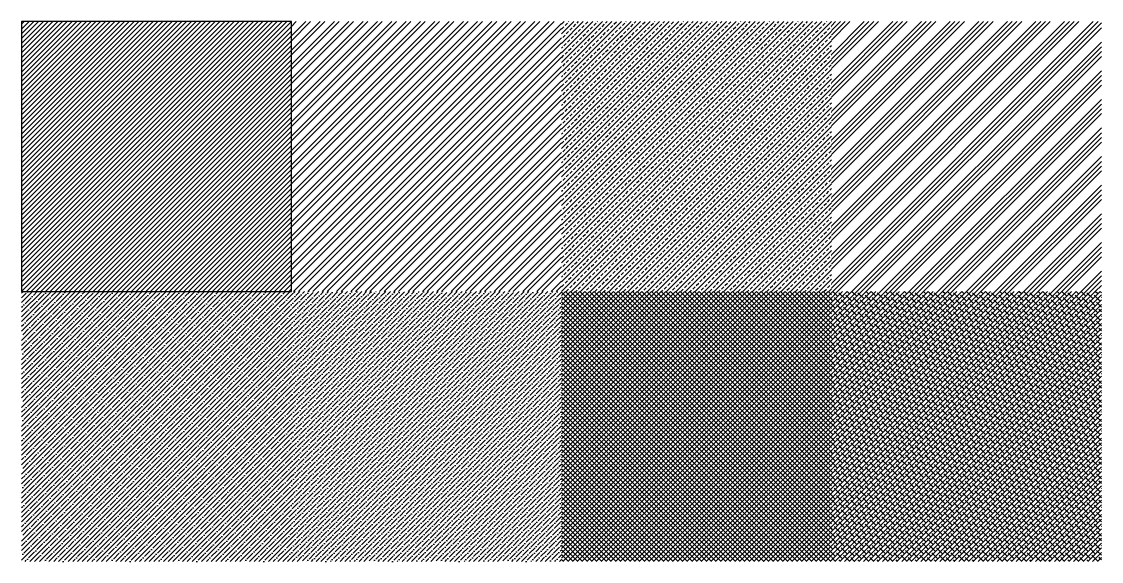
# Model space of a CAD drawing. Header units: inches. Extents: x 0 to 40, y -10 to 10.
import ezdxf

# ---------------------------------------------------------------- set-up
doc = ezdxf.new("R2010")
doc.units = ezdxf.units.IN
doc.header["$MEASUREMENT"] = 0

msp = doc.modelspace()

# ---------------------------------------------------------------- hatches: boundary and pattern name
h = msp.add_hatch()
h.set_pattern_fill('ANSI31', color=256)
h.paths.add_polyline_path([(10, 10), (0, 10), (0, 0), (10, 0)])
h = msp.add_hatch()
h.set_pattern_fill('ANSI32', color=256)
h.paths.add_polyline_path([(20, 10), (10, 10), (10, 0), (20, 0)])
h = msp.add_hatch()
h.set_pattern_fill('ANSI33', color=256)
h.set_pattern_definition([(45, (20, 0), (-0.1767767, 0.1767767), []), (45, (20.17678, 0), (-0.1767767, 0.1767767), [0.125, -0.0625])])
h.paths.add_polyline_path([(30, 10), (20, 10), (20, 0), (30, 0)])
h = msp.add_hatch()
h.set_pattern_fill('ANSI34', color=256)
h.paths.add_polyline_path([(40, 10), (30, 10), (30, 0), (40, 0)])
h = msp.add_hatch()
h.set_pattern_fill('ANSI35', color=256)
h.set_pattern_definition([(45, (-40, -10), (-0.1767767, 0.1767767), []), (45, (-39.82322, -10), (-0.1767767, 0.1767767), [0.3125, -0.0625, 0, -0.0625])])
h.paths.add_polyline_path([(10, 0), (0, 0), (0, -10), (10, -10)])
h = msp.add_hatch()
h.set_pattern_fill('ANSI36', color=256)
h.set_pattern_definition([(45, (-40, -10), (0.06629126, 0.24306796), [0.3125, -0.0625, 0, -0.0625])])
h.paths.add_polyline_path([(20, 0), (10, 0), (10, -10), (20, -10)])
h = msp.add_hatch()
h.set_pattern_fill('ANSI37', color=256)
h.paths.add_polyline_path([(30, 0), (20, 0), (20, -10), (30, -10)])
h = msp.add_hatch()
h.set_pattern_fill('ANSI38', color=256)
h.paths.add_polyline_path([(40, 0), (30, 0), (30, -10), (40, -10)])

# ---------------------------------------------------------------- linework, layer by layer
msp.add_lwpolyline([(0, 0), (10, 0), (10, 10), (0, 10)], close=True)

doc.saveas('drawing.dxf')
